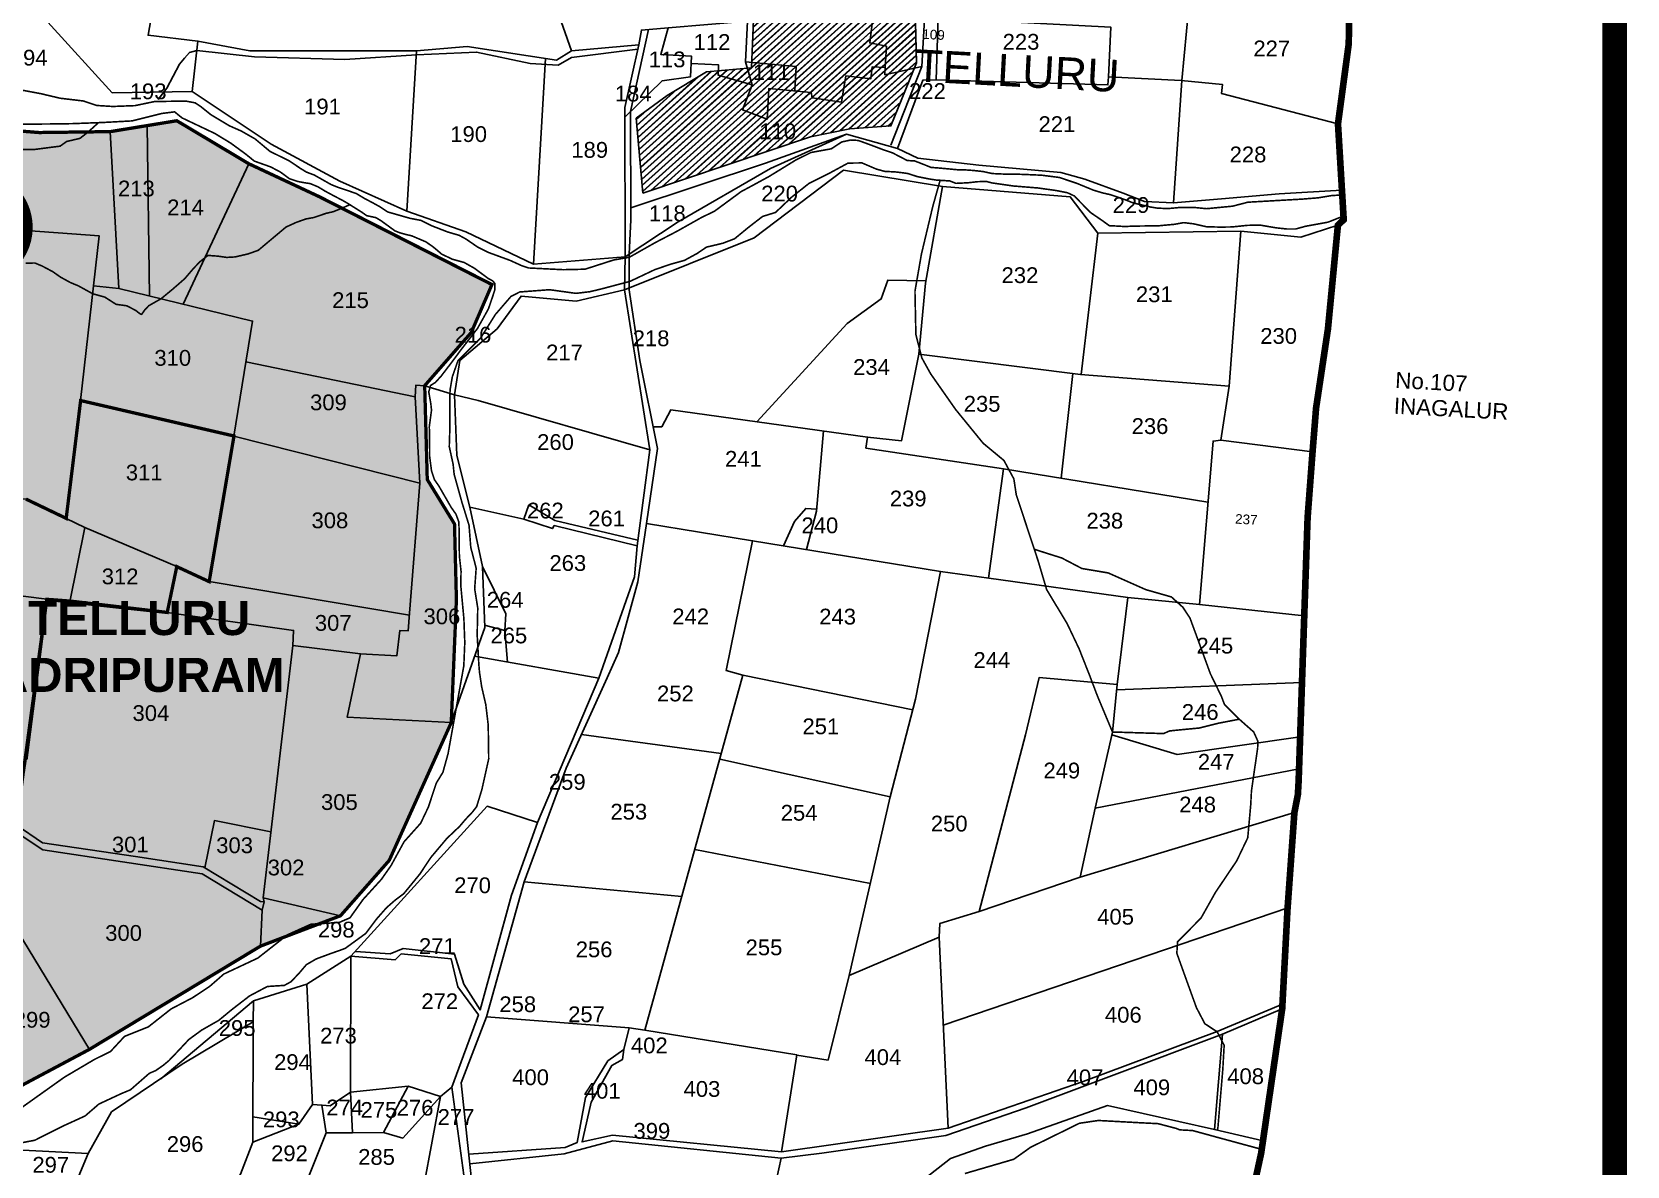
# Model space of a CAD drawing. Header units: inches. Extents: x 194782 to 246112, y 1600383 to 1614216.
# Drawn here: x 202175 to 204096, y 1607960 to 1609326 of the extents above; entities that cross this region are included whole.
import ezdxf

# ---------------------------------------------------------------- set-up
doc = ezdxf.new("R2010")
doc.units = ezdxf.units.IN
doc.header["$LTSCALE"] = 15
doc.header["$MEASUREMENT"] = 0
doc.linetypes.add('ACAD_ISO02W100', pattern=[15, 12, -3])
for name, color, linetype in [('PLOTS', 7, 'Continuous'), ('PLOTS NO', 7, 'Continuous'), ('STREAMS', 4, 'Continuous'), ('TEXT', 1, 'Continuous'), ('text2', 7, 'Continuous'), ('VILLAGE BOUNDAY', 5, 'Continuous'), ('WUA-9', 3, 'Continuous')]:
    doc.layers.add(name, color=color, linetype=linetype)
doc.styles.get("Standard").update_dxf_attribs({"font": 'arial.ttf'})

msp = doc.modelspace()

# ---------------------------------------------------------------- hatches: boundary and pattern name
at = {"layer": 'PLOTS NO', "true_color": 0xc7c8ca}
h = msp.add_hatch(color=9, dxfattribs=at)
h.dxf.hatch_style = 1
h.paths.add_polyline_path([(201325.3, 1608938.8), (201369, 1609208.6), (201391.7, 1609323.6), (201409.4, 1609397.8), (201449.7, 1609421.6), (201511.2, 1609722.8), (201534.1, 1609699.5), (201578, 1609576.3), (201607.7, 1609516.4), (201634.5, 1609511.6), (201725.9, 1609459.1), (201732.4, 1609434), (201802.3, 1609378.8), (201822.2, 1609375.5), (201879.7, 1609358.2), (201924.7, 1609351.7), (201924.6, 1609363.2), (202001.1, 1609337.6), (202074.1, 1609227.4), (202129.1, 1609209), (202183.3, 1609204.7), (202269, 1609205.8), (202313.6, 1609213.1), (202349.1, 1609218.9), (202435.7, 1609167.2), (202520.8, 1609127.4), (202728.7, 1609021.6), (202703.8, 1608963.9), (202647.7, 1608899.8), (202650.8, 1608786.8), (202683.6, 1608733.3), (202685.9, 1608642.1), (202679.7, 1608494.1), (202605, 1608328.1), (202546.3, 1608261.4), (202449.9, 1608224.8), (202243.8, 1608100.4), (202145.6, 1608048.1), (202125.6, 1608044), (202024.8, 1607991.6), (201987.4, 1607979.5), (201885.4, 1608009.5), (201888.1, 1608036.1), (201923.4, 1608034.4), (202023.1, 1608065.8), (202029.6, 1608188.3), (202033.9, 1608268.6), (202144.8, 1608253.9), (202150.9, 1608338.1), (202167.6, 1608449.6), (202192.5, 1608642.5), (202220.4, 1608640.4), (202337.6, 1608626.7), (202349.1, 1608681.9), (202388.1, 1608663.8), (202418, 1608839.2), (202233.3, 1608881.9), (202215.9, 1608740), (202167.5, 1608763.2), (202112.7, 1608766.2), (202089.8, 1608779.5), (202046.3, 1608797.3), (202047.7, 1608822.5), (202018.5, 1608829.1), (201996.2, 1608835.7), (201920.9, 1608860.2), (201837.1, 1608878.5), (201828.6, 1608879), (201785, 1608880.4), (201756, 1608881.4), (201457.2, 1608916), (201390.5, 1608927.5)])
at = {"layer": 'PLOTS NO', "true_color": 0x7aafdf}
h = msp.add_hatch(dxfattribs=at)
h.set_pattern_fill('ANSI31', color=143)
h.set_pattern_definition([(45, (0, 0), (-0.088388347648, 0.088388347648), [])])
h.paths.add_polyline_path([(201885.4, 1608009.5), (201884.4, 1607984.8), (201882.6, 1607951.5), (201881.2, 1607926), (201758.7, 1607946.3), (201762.4, 1607979.1), (201738.2, 1607981.8), (201727.7, 1607983), (201631.6, 1608004.5), (201598.4, 1608012), (201618.1, 1608096.6), (201579.5, 1608106.4), (201572.6, 1608071.5), (201517.5, 1608082.3), (201384, 1608108.5), (201385.2, 1608134.3), (201390.2, 1608214.6), (201377.8, 1608359.2), (201318.5, 1608475.5), (201289, 1608489.6), (201254.4, 1608535.6), (201265.3, 1608554.1), (201284.2, 1608678.8), (201310.3, 1608848.4), (201325.3, 1608938.8), (201457.2, 1608916), (201671.2, 1608889.9), (201756, 1608881.4), (201828.6, 1608879), (201920.9, 1608860.2), (201996.2, 1608835.7), (202047.7, 1608822.5), (202046.3, 1608797.3), (202089.8, 1608779.5), (202112.7, 1608766.2), (202167.5, 1608763.2), (202215.9, 1608740), (202233.3, 1608881.9), (202418, 1608839.2), (202388.1, 1608663.8), (202349.1, 1608681.9), (202337.6, 1608626.7), (202220.2, 1608639.5), (202192.5, 1608642.5), (202154.6, 1608362.9), (202150.9, 1608338.1), (202144.8, 1608253.9), (202033.9, 1608268.6), (202029.6, 1608188.3), (202023.1, 1608065.8), (201923.4, 1608034.4), (201888.1, 1608036.1)])
at = {"layer": 'TEXT'}
h = msp.add_hatch(dxfattribs=at)
h.set_pattern_fill('JIS_RC_15', color=256, scale=0.386816, angle=-3.0448)
h.set_pattern_definition([(41.95516, (194905.764, 1603779.466), (-3.8790808, 4.314942), []), (41.95516, (194906.0443, 1603779.4514), (-3.8790808, 4.314942), []), (41.95516, (194906.3244, 1603779.4365), (-3.8790808, 4.314942), [])])
h.paths.add_polyline_path([(202910.6, 1609131.6), (203112.2, 1609199.4), (203159.8, 1609209.3), (203209.2, 1609212.6), (203240, 1609288.5), (203237.2, 1609403.4), (203235.1, 1609423.5), (203203.4, 1609439.1), (203147.2, 1609435.6), (203088.1, 1609434.3), (203078.9, 1609433.6), (203077.6, 1609404.4), (203045.5, 1609404.5), (203044.3, 1609350.5), (203041.3, 1609282.6), (202987.1, 1609277.7), (202939.8, 1609249.5), (202902.6, 1609222)])
at = {"layer": 'text2'}
h = msp.add_hatch(dxfattribs=at)
h.set_pattern_fill('ANSI31', color=5)
h.set_pattern_definition([(45, (11242.39124, -3587.70082), (-0.088388347648, 0.088388347648), [])])
edge = h.paths.add_edge_path()
edge.add_arc((202105.8, 1609090.9), 69.1, 0, 360)
h.paths.add_polyline_path([(202027.2, 1609059.9), (202184.5, 1609059.9), (202184.5, 1609121.9), (202027.2, 1609121.9)], flags=9)

# ---------------------------------------------------------------- linework, layer by layer
at = {"layer": 'PLOTS'}
for points in [[(202108.2, 1609356.7), (202193.9, 1609337.8), (202271.4, 1609252.7), (202367.7, 1609254), (202374.6, 1609314.9), (202314.6, 1609321.8), (202348.3, 1609515.7)], [(203050, 1609424.4), (203074.6, 1609417.1), (203075.8, 1609440.6), (203156.5, 1609441.9), (203173.6, 1609446), (203205.7, 1609444.3), (203242.3, 1609424.1), (203244.9, 1609384.6), (203251.2, 1609370.3), (203246.6, 1609284.3), (203209.3, 1609189.5)], [(203202.5, 1609283), (203203.9, 1609308.9), (203183.7, 1609312.7), (203191.3, 1609376.2), (203176.8, 1609380), (203177.6, 1609394), (203169.2, 1609409.4), (203157.6, 1609414.1), (203156.5, 1609441.9)], [(203761.1, 1609350.5), (203685.5, 1609372.6), (203685.9, 1609341.6), (203606.7, 1609348.1), (203608.8, 1609387.9), (203570.7, 1609386.6), (203559.6, 1609267.2)], [(202804.4, 1609360.2), (202824.5, 1609303), (202806.6, 1609292), (202699, 1609308.3), (202638, 1609303.3), (202437.2, 1609303.2), (202374.6, 1609314.9)], [(203267, 1609370.1), (203263.7, 1609268.2), (203470.6, 1609262.1), (203471.1, 1609271.9), (203558.9, 1609267.2), (203608.5, 1609262.6), (203607.4, 1609251.7), (203747.7, 1609215.2)], [(203266.1, 1609342.5), (203474.3, 1609331.5), (203471.1, 1609271.9)], [(202888.7, 1609223.2), (202933.6, 1609267.1), (202967.7, 1609271.6), (202969, 1609296.8), (202932.1, 1609298.8), (202940.8, 1609330.7), (202908.7, 1609328), (202905.7, 1609310.5)], [(202893.9, 1609016.1), (202893.9, 1609058.2), (202896.1, 1609099.7), (202895.6, 1609229.9), (202917.4, 1609328.8)], [(202940.8, 1609330.7), (203036.5, 1609338.8), (203033.9, 1609289.8), (203042, 1609262.2), (203001, 1609273.9), (203001.6, 1609286.2), (202968.6, 1609288)], [(202904.5, 1609305.3), (202824.5, 1609294.9), (202808.6, 1609285.8), (202774.6, 1609287.9), (202710.2, 1609301.6), (202637.7, 1609298.1), (202551.7, 1609292.7), (202442.6, 1609295.7), (202373.3, 1609303.6), (202364.3, 1609301.3), (202358.2, 1609294.2), (202352.5, 1609287.2), (202337.3, 1609258.2), (202326.8, 1609244.5)], [(202367.7, 1609254), (202462.7, 1609190.8), (202545.3, 1609146), (202626.1, 1609110.1), (202638, 1609303.3)], [(202778.9, 1609046.3), (202889.2, 1609055.1), (202888.7, 1609234.8), (202905.7, 1609310.5), (202824.5, 1609303)], [(202626.1, 1609110.1), (202697.1, 1609085.1), (202778.9, 1609046.3), (202793.1, 1609294)], [(203042, 1609262.2), (203030.5, 1609232), (203060.1, 1609220.8), (203062, 1609257.7), (203113.2, 1609253.1), (203114.5, 1609246.3), (203149.6, 1609241.4), (203155, 1609273.1), (203184.9, 1609269.3), (203186.8, 1609283.9), (203202.5, 1609283), (203202.1, 1609274.3), (203246.6, 1609284.3)], [(203033.9, 1609289.8), (203095.3, 1609284.1), (203093.7, 1609254.9)], [(203549.5, 1609120), (203514.8, 1609121.8), (203488.8, 1609131.8), (203442.6, 1609148.4), (203413.7, 1609156.7), (203315.1, 1609165.5), (203241.7, 1609173.8), (203217, 1609185.3), (203247.8, 1609267.9), (203263.7, 1609268.2)], [(203559.6, 1609267.2), (203549.5, 1609120), (203607.4, 1609124.9), (203677, 1609130.8), (203752.5, 1609135.4)], [(202129.1, 1609209), (202183.3, 1609204.7), (202269, 1609205.8), (202313.6, 1609213.1), (202349.1, 1609218.9), (202431.5, 1609169.1), (202520.8, 1609127.4), (202728.7, 1609021.6), (202703.8, 1608963.9), (202647.7, 1608899.8), (202637, 1608900.3), (202636.3, 1608886.2), (202641.8, 1608782.3), (202629.4, 1608625.8), (202627.8, 1608604.6), (202617.8, 1608605.1), (202614.2, 1608574.6), (202570.3, 1608577), (202554.2, 1608500.7), (202679.7, 1608494.1), (202605, 1608328.1), (202546.3, 1608261.4), (202453.2, 1608283.1), (202488.8, 1608586.8), (202570.3, 1608577)], [(202269, 1609205.8), (202279.3, 1609016.7), (202248.8, 1609020.1)], [(202313.6, 1609213.1), (202316.4, 1609007.7)], [(202889.2, 1609055.1), (202953, 1609097), (203064, 1609161.3), (203155.8, 1609202.9), (203217, 1609185.3)], [(202896.1, 1609114.1), (203058.2, 1609168), (203155.8, 1609202.9)], [(202356.6, 1608998), (202435.7, 1609167.2)], [(203747.6, 1609093), (203703.1, 1609078.5), (203630.6, 1609085.9), (203458.3, 1609083.4), (203425.3, 1609127.1), (203271.3, 1609139.9), (203152.2, 1609159.2), (203044.5, 1609078), (202888.2, 1609015.3), (202830.1, 1609001.6), (202763.8, 1609007.7), (202735.1, 1608968.3), (202690.1, 1608930), (202683.4, 1608888.7), (202712.3, 1608882), (202918.8, 1608822.7), (202888.2, 1609015.3)], [(203181.1, 1608837.9), (203222, 1608833.4), (203242.8, 1608937.8), (203250.7, 1609023.4), (203271.3, 1609139.9)], [(202047.8, 1608902.4), (202062.9, 1609094.3), (202255.6, 1609080.3), (202233.3, 1608881.9), (202215.9, 1608740), (202167.5, 1608763.2), (202112.7, 1608766.2), (202089.8, 1608779.5)], [(203438.3, 1608913.3), (203458.3, 1609083.4)], [(203630.6, 1609085.9), (203616.6, 1608899.1), (203606.4, 1608834.2), (203597.3, 1608833.1), (203580.7, 1608636.3)], [(202889.2, 1609055.1), (202888.2, 1609015.3)], [(202279.3, 1609016.7), (202440.4, 1608977.7), (202418, 1608839.2)], [(202722, 1608139.6), (202767.6, 1608302.2), (202818.2, 1608439.1), (202867.3, 1608547.9), (202881.2, 1608578.6), (202904.6, 1608663.7), (202914.8, 1608734), (202927.9, 1608824.3), (202907, 1608930), (202893.7, 1609017.5)], [(203047.8, 1608856.4), (203156.6, 1608974.9), (203197.4, 1609004.4), (203205.6, 1609026.9), (203251.2, 1609026.2)], [(203242.8, 1608937.8), (203437.5, 1608913.4), (203616.6, 1608899.1)], [(202432.4, 1608928.6), (202636.3, 1608886.2)], [(202647.7, 1608899.8), (202683.4, 1608888.7)], [(202679.7, 1608494.1), (202685.9, 1608642.1), (202683.6, 1608733.3), (202650.8, 1608786.8), (202647.7, 1608899.8)], [(203428.5, 1608914.5), (203414.2, 1608788.5)], [(202233.3, 1608881.9), (202418, 1608839.2)], [(202683.4, 1608888.7), (202686.3, 1608815.8), (202701.9, 1608753.3), (202717.4, 1608681.9), (202720, 1608608.5), (202679.7, 1608494.1)], [(203591.1, 1608759.6), (203345, 1608799.7), (203179.1, 1608824.6), (203181.1, 1608837.9), (202944.3, 1608870.9), (202933.3, 1608850.4), (202922.8, 1608850.2)], [(203127.9, 1608845.3), (203119.6, 1608748.5), (203107.7, 1608702.4)], [(202388.1, 1608663.8), (202418, 1608839.2), (202641.8, 1608782.3)], [(202918.8, 1608822.7), (202903.7, 1608706.8), (202900.3, 1608669.5), (202857.4, 1608547.6), (202707.8, 1608573.9)], [(203606.4, 1608834.2), (203717, 1608820)], [(203345, 1608799.7), (203326.7, 1608668)], [(202701.9, 1608753.3), (202767, 1608738.9), (202801.5, 1608727.7), (202803.8, 1608731.3), (202903.7, 1608706.8)], [(202904.6, 1608713.8), (202804.5, 1608737.3), (202773.3, 1608756.3), (202767, 1608738.9)], [(203079.9, 1608707), (203093.3, 1608736.2), (203106.7, 1608752), (203119.8, 1608750.9)], [(202215.9, 1608740), (202238.4, 1608729.2), (202220.2, 1608639.5)], [(202349.1, 1608681.9), (202238.4, 1608729.2)], [(202912.9, 1608123.5), (203030.9, 1608551), (203010.9, 1608556.6), (203042.6, 1608713.1), (202914.8, 1608734)], [(203159, 1608189.5), (203208.4, 1608404.6), (203238.9, 1608522.1), (203269.1, 1608676), (203042.6, 1608713.1)], [(202488.7, 1608586.5), (202489.7, 1608605.1), (202337.6, 1608626.7), (202349.1, 1608681.9), (202388.1, 1608663.8), (202629.3, 1608623.6)], [(202717.4, 1608681.9), (202745.5, 1608625.2), (202744.1, 1608604.9)], [(203269.1, 1608676), (203327.1, 1608667.9), (203494.6, 1608644.5), (203580.7, 1608636.3), (203707, 1608622.5)], [(202192.5, 1608642.5), (202075.1, 1608657.6)], [(202137.2, 1607944.3), (202136.1, 1608046.3), (202144.8, 1608253.9), (202150.9, 1608338.1), (202168.1, 1608452.9), (202192.5, 1608642.5), (202337.6, 1608626.7)], [(203494.6, 1608644.5), (203481.9, 1608539.9), (203476.1, 1608482.7), (203455.4, 1608391.1), (203437.2, 1608308)], [(202719.9, 1608611.2), (202744.1, 1608604.9), (202747.6, 1608566.9)], [(202783.6, 1608373.7), (202857.4, 1608547.6)], [(203030.9, 1608551), (203235.6, 1608509.4)], [(203481.9, 1608539.9), (203387.8, 1608548.5), (203371.5, 1608479.3), (203315.6, 1608266.6), (203268.2, 1608252.2), (203267.5, 1608235.5)], [(203481.2, 1608533.3), (203704.3, 1608542.5)], [(203004.9, 1608456.7), (202836.5, 1608479.6)], [(203702.1, 1608476.9), (203554, 1608455.8), (203475.3, 1608479.4)], [(203003, 1608449.9), (203208.4, 1608404.6)], [(203455.4, 1608391.1), (203700.8, 1608438.2)], [(202558.8, 1608212.6), (202722.9, 1608393.2), (202783.6, 1608373.7), (202752.4, 1608286.1), (202714.4, 1608148), (202694.9, 1608178.9), (202683.7, 1608215.2), (202621.7, 1608222.1), (202606.2, 1608215.5), (202564.2, 1608218.5)], [(203315.6, 1608266.6), (203437.2, 1608308), (203695.2, 1608385.7)], [(202452.1, 1608268.1), (202379.5, 1608311.9), (202187.7, 1608340.6), (202154.6, 1608362.9)], [(202155.8, 1608370.9), (202187.2, 1608349.4), (202299.5, 1608332.6), (202381, 1608320.4), (202449.8, 1608278.4), (202454.2, 1608278.1), (202453.2, 1608283.1)], [(202462.4, 1608362.3), (202394.5, 1608376.1), (202382.9, 1608319.2)], [(203184.5, 1608300.2), (202973, 1608341.2)], [(202136.2, 1608048.4), (202145.6, 1608048.1), (202243.8, 1608100.4), (202157.5, 1608242.5), (202148.9, 1608310)], [(202957.4, 1608284.7), (202767.6, 1608302.2)], [(202243.8, 1608100.4), (202449.9, 1608224.8), (202452.1, 1608268.1), (202454.2, 1608278.1)], [(203272.3, 1608129.8), (203520.9, 1608214.4), (203687.1, 1608271)], [(203278, 1608005.7), (203267.5, 1608235.5), (203159, 1608189.5), (203133.6, 1608087.5), (203095.9, 1608093.4)], [(202505.7, 1608179.1), (202558.8, 1608212.6), (202558.3, 1608049.1), (202534, 1608032.5), (202524.1, 1608033.1)], [(202666.9, 1608043.6), (202680.2, 1608055.1), (202712.4, 1608142.1), (202687.8, 1608175.9), (202679.7, 1608209.5), (202619.5, 1608215.7), (202612.3, 1608208.3), (202558.8, 1608212.6)], [(202512.6, 1608034), (202505.7, 1608179.1), (202441.4, 1608158.8), (202441.2, 1608133.6)], [(202441.4, 1608158.8), (202329.7, 1608064.9)], [(203680.5, 1608149.3), (203608.6, 1608118.6), (203478, 1608069.7), (203372, 1608030), (203275.3, 1607996.8), (203126.1, 1607975.5), (203077.2, 1607969.6)], [(203077.6, 1607977.1), (203278, 1608005.7), (203440.7, 1608061.6), (203602.1, 1608121.8), (203680.8, 1608154.8)], [(202242.5, 1607974.9), (202270.6, 1608025.2), (202355.7, 1608082.5), (202441.2, 1608133.6), (202440.8, 1607988.8), (202426, 1607950), (202392.9, 1607905.7), (202361.5, 1607887.2), (202344.4, 1607858.7), (202340.7, 1607826.9)], [(202679.5, 1607821), (202709.6, 1607890.8), (202700.5, 1607977), (202691.7, 1608060), (202722, 1608139.6), (202893.8, 1608126.4), (202887.7, 1608100.4), (202868.4, 1608086.5), (202841.3, 1608042.5), (202831.2, 1607988.2), (202816.8, 1607982.4), (202700.7, 1607974.4)], [(202887.7, 1608100.4), (202885.8, 1608088.1), (202873, 1608081.2), (202848.1, 1608036.7), (202838.7, 1607994.2), (202837.3, 1607988.9), (202873.9, 1607997.3), (203077.6, 1607977.1), (203096, 1608093.8), (202912.9, 1608123.5), (202893.8, 1608126.4)], [(203608.6, 1608118.6), (203599, 1608003.9)], [(202558.3, 1608049.1), (202627.8, 1608056.2), (202598.2, 1608000.2), (202560.9, 1608000.1)], [(202598.2, 1608000.2), (202621.4, 1607993.7), (202666.9, 1608043.6), (202627.8, 1608056.2)], [(202680.2, 1608055.1), (202697.3, 1607931.3), (202701, 1607884.5), (202671.6, 1607824.7)], [(202440.8, 1607988.8), (202496.1, 1608010.3), (202512.6, 1608034), (202524, 1608033.4), (202529, 1608000), (202508.3, 1607947.7), (202506.4, 1607924.2)], [(202666.9, 1608043.6), (202646.8, 1607936.1), (202644.9, 1607901.9), (202610.9, 1607910), (202606.5, 1607924.5), (202561, 1607924.5), (202559.7, 1607899.6), (202585.3, 1607895.2), (202593.1, 1607869.5), (202590.7, 1607824), (202517.7, 1607803.4), (202504.8, 1607756.3)], [(202558.3, 1608049.1), (202560.9, 1608000.1), (202529, 1608000)], [(202440.9, 1608019.3), (202496.1, 1608010.3)], [(203657.4, 1607990.3), (203599, 1608003.9), (203470.2, 1608032.8), (203373.9, 1607998.7), (203323.3, 1607983.7), (203281, 1607969), (203164.7, 1607877.9), (203090.6, 1607809.2), (203014.5, 1607759.4), (202974.6, 1607795.8), (202802.5, 1607662.9)], [(202140.3, 1607937.1), (202155.7, 1607979.5), (202242.5, 1607974.9), (202227.3, 1607938.5), (202241.2, 1607900.5)], [(203077.2, 1607969.6), (202874.1, 1607990.4), (202815.7, 1607974.5), (202702, 1607962.4)], [(203041.4, 1607864.4), (203068.5, 1607930.9), (203077.2, 1607969.6)]]:
    msp.add_lwpolyline(points, dxfattribs=at)
at = {"layer": 'STREAMS', "const_width": 1.93}
for points in [[(203752.8, 1609129.6), (203739.5, 1609128.7), (203724.1, 1609126.1), (203704.4, 1609124.5), (203639.2, 1609120.8), (203620.7, 1609116), (203589.5, 1609113), (203574, 1609114.5), (203556.7, 1609114.4), (203549.4, 1609113.7), (203542.5, 1609113.1), (203536.1, 1609113.4), (203530, 1609113.7), (203521.7, 1609115), (203513.4, 1609117), (203500.8, 1609120), (203490.7, 1609124), (203473.9, 1609129.8), (203463.7, 1609132.1), (203452.9, 1609135.4), (203433.2, 1609143.5), (203412, 1609150.6), (203390.9, 1609153.3), (203370.4, 1609154.2), (203358.7, 1609154.6), (203344.7, 1609154.7), (203331.3, 1609155.3), (203320.3, 1609157.7), (203308.8, 1609159), (203297.5, 1609159.8), (203289.2, 1609159.9), (203278.7, 1609160.9), (203265.5, 1609162.1), (203257.6, 1609162.7), (203248.4, 1609166.4), (203237.8, 1609170.5), (203228.9, 1609171), (203211.4, 1609180.1), (203200, 1609184), (203187.8, 1609188.6), (203176.8, 1609192.7), (203169.6, 1609195.2), (203160.9, 1609195.7), (203150.1, 1609193.4), (203137.4, 1609185.1), (203113.1, 1609180.7), (203094.5, 1609171.5), (203079.9, 1609162.5), (203062.3, 1609151.7), (203043.6, 1609141.5), (203028.9, 1609133.6), (202996.7, 1609109.9), (202981.3, 1609102.5), (202951.8, 1609085.9), (202925.3, 1609072.1), (202894.2, 1609054.5), (202875.3, 1609051.2), (202840.8, 1609040.1), (202814.5, 1609039.5), (202788.8, 1609040.8), (202772.7, 1609041.6), (202764.2, 1609044.5), (202750.6, 1609050.7), (202724.4, 1609060.3), (202711.3, 1609066.9), (202697.3, 1609076.5), (202689.2, 1609080.9), (202675.5, 1609084.9), (202656.2, 1609092.4), (202643.1, 1609098.9), (202630, 1609101.4), (202603, 1609109.1), (202593.6, 1609115.4), (202584.9, 1609120.2), (202575.2, 1609125.3), (202565.3, 1609131.2), (202552.4, 1609135.7), (202544.4, 1609138.3), (202535.2, 1609141.9), (202523.6, 1609148.5), (202514.5, 1609153.6), (202505.2, 1609157.1), (202497.7, 1609161.7), (202484.4, 1609170.7), (202461.5, 1609181.9), (202443.3, 1609197.1), (202426.8, 1609206.5), (202412.3, 1609212.9), (202390.3, 1609226.1), (202377.6, 1609236.3), (202371.1, 1609240.5), (202360.4, 1609242.5), (202339.7, 1609242.3), (202322.2, 1609242), (202298.7, 1609237.1), (202272, 1609236.1), (202252.6, 1609237.3), (202236.7, 1609242.7), (202208.7, 1609246), (202185.4, 1609251.5), (202161.4, 1609256)], [(202150.8, 1609214.7), (202194.6, 1609215), (202223, 1609215.4), (202260.1, 1609216.8), (202295, 1609218.7), (202331.3, 1609227.7), (202346.5, 1609229.6), (202355.5, 1609222.3), (202394.9, 1609203.6), (202414, 1609192), (202431.8, 1609179), (202442.5, 1609170.3), (202462.2, 1609163.3), (202474.1, 1609157), (202484.6, 1609149.2), (202494.6, 1609145.8), (202502.6, 1609144.3), (202509.8, 1609143.2), (202519, 1609139.4), (202527.3, 1609134.4), (202533.7, 1609130.9), (202550, 1609122.3), (202555.3, 1609119.2), (202572.2, 1609108.6), (202577.8, 1609104.6), (202588.9, 1609102.2), (202595.1, 1609098.5), (202604.2, 1609091.9), (202611.8, 1609086.3), (202617.6, 1609084), (202624.8, 1609082), (202632.1, 1609080.3), (202649, 1609073.1), (202656.3, 1609068.1), (202660.3, 1609065), (202668.2, 1609058.2), (202681.1, 1609052.1), (202695.2, 1609048.2), (202708, 1609041), (202723.9, 1609029.1), (202729.8, 1609025.9), (202732.3, 1609022.7), (202732.3, 1609015.6), (202729.2, 1609006.1), (202724.4, 1608992.2), (202711.2, 1608968.6), (202691.6, 1608943.3), (202682, 1608930.3), (202667.8, 1608911.7), (202660.7, 1608903.8), (202654.7, 1608900), (202652.6, 1608892.2), (202655.1, 1608878), (202655.9, 1608870.3), (202653.2, 1608850.1), (202653.6, 1608842.2), (202653.4, 1608832), (202653.7, 1608822.2), (202653.7, 1608814.4), (202655.9, 1608797.2), (202659.5, 1608786.5), (202664.5, 1608779.4), (202679.5, 1608753.4), (202685.4, 1608745), (202688.8, 1608735.7), (202689.2, 1608725), (202689.2, 1608710.5), (202689.5, 1608694.4), (202691.5, 1608676.2), (202691.1, 1608659.8), (202694.9, 1608619.3), (202696, 1608590.4), (202694.8, 1608562.3), (202675.8, 1608456.4), (202669.6, 1608434.1), (202661.7, 1608421.2), (202652.2, 1608392.5), (202642.9, 1608372.9), (202622.8, 1608350.4), (202607.1, 1608321.7), (202595.6, 1608305.3), (202573.4, 1608280.9), (202557.7, 1608258.9), (202544.7, 1608253.3), (202510.7, 1608251.2), (202482.5, 1608238.5), (202446.7, 1608210.4), (202405.8, 1608191.2), (202388.7, 1608176.3), (202368.2, 1608162.7), (202342.2, 1608149.1), (202314.9, 1608127.6), (202286.2, 1608116.1), (202269.4, 1608098), (202249.9, 1608088.3), (202213.8, 1608067), (202163.2, 1608031)], [(202152.6, 1609184.3), (202177.7, 1609184.3), (202193.8, 1609186.4), (202208.6, 1609188.3), (202216.4, 1609193.9), (202232.5, 1609197.7), (202242.4, 1609205.4), (202254.8, 1609216.6)], [(202147.1, 1607985.1), (202178.1, 1607991), (202212.7, 1608008.4), (202238.6, 1608020.2), (202255.3, 1608034.6), (202281.7, 1608046.9), (202293.4, 1608051.8), (202316, 1608071.6), (202323.7, 1608074.9), (202332.6, 1608081.1), (202339.6, 1608086.9), (202350.3, 1608098.1), (202363.7, 1608112.4), (202379, 1608123.6), (202399.7, 1608135.4), (202415.2, 1608148.2), (202436.7, 1608164.8), (202458.2, 1608176.2), (202478.6, 1608177.5), (202486.5, 1608181.8), (202496.1, 1608191.8), (202505.2, 1608202.5), (202517.1, 1608209.4), (202535.4, 1608216.2), (202544.7, 1608219.4), (202552.1, 1608222.2), (202576.6, 1608240), (202590.2, 1608258), (202601.6, 1608271), (202612, 1608280.1), (202622.6, 1608288.1), (202642, 1608311.8), (202655.1, 1608331.6), (202674.4, 1608354.5), (202689.7, 1608369), (202696.9, 1608377.5), (202705.4, 1608386.5), (202710.3, 1608392.9), (202716.6, 1608413.5), (202724.8, 1608450.4), (202724.2, 1608491.2), (202721.3, 1608515.6), (202716.3, 1608537.3), (202713.7, 1608554.7), (202712.9, 1608564.4), (202710.9, 1608599.5), (202711.6, 1608632), (202707.9, 1608655.2), (202709.7, 1608680), (202703.2, 1608705), (202701.1, 1608731.7), (202692.5, 1608759.5), (202683.2, 1608792.9), (202681.9, 1608805.4), (202677.3, 1608826.4), (202678, 1608848.1), (202677.9, 1608883.3), (202678.3, 1608895), (202681, 1608910.6), (202687.7, 1608929.7), (202715, 1608957.1), (202732.8, 1608985.5), (202751.6, 1609007.3), (202762.2, 1609012.7), (202798.1, 1609015.4), (202829.9, 1609011), (202846.6, 1609013), (202860.8, 1609016.4), (202895.1, 1609025.5), (202924.9, 1609039.6), (202944.2, 1609046.2), (202960.5, 1609050.7), (202975.9, 1609059.1), (202987.1, 1609066.7), (203006.6, 1609071.3), (203021, 1609076.8), (203037.8, 1609090.6), (203054.6, 1609103.6), (203070.3, 1609108.5), (203089.8, 1609127), (203110.4, 1609143.3), (203136.6, 1609156.5), (203157.6, 1609167.9), (203174.4, 1609168.1), (203191.9, 1609160.6), (203201.8, 1609157.9), (203214.3, 1609157.3), (203223.7, 1609156.2), (203229.9, 1609155.3), (203241.1, 1609151.6), (203255.2, 1609148.8), (203263.6, 1609147.5), (203280.3, 1609146.4), (203287.4, 1609143.5), (203302.2, 1609144.2), (203313.6, 1609145.5), (203324.3, 1609145.8), (203330.5, 1609144.1), (203356.9, 1609140.3), (203386.7, 1609137.9), (203408.6, 1609134.8), (203421.8, 1609132.2), (203430.4, 1609128.2), (203437.1, 1609121.1), (203450, 1609108.1), (203464.2, 1609098.4), (203472.3, 1609092.5), (203480.5, 1609092.1), (203490.8, 1609091.5), (203502, 1609092), (203531.7, 1609092.4), (203551, 1609094.2), (203561.8, 1609096.2), (203573.5, 1609094.8), (203589.5, 1609091.2), (203606.1, 1609090.8), (203620.2, 1609091), (203638.3, 1609092.9), (203653.3, 1609093.3), (203673.4, 1609089.9), (203686.4, 1609088.5), (203696.6, 1609088.5), (203708.6, 1609091.8), (203735.5, 1609096.7), (203748.2, 1609101.7), (203754.4, 1609104.3)], [(203268.5, 1609147.2), (203259.7, 1609115.9), (203246, 1609058.4), (203238.2, 1609013.6), (203239.3, 1608961.3), (203246.5, 1608933.2), (203257.1, 1608914.1), (203287.2, 1608871.1), (203320.3, 1608830.5), (203345.4, 1608809.7), (203357.3, 1608787.6), (203360.2, 1608768.5), (203386.6, 1608688.6), (203396.8, 1608654.2), (203421.4, 1608613.4), (203435.9, 1608582.9), (203448.8, 1608550.2), (203457.9, 1608526.2), (203476.1, 1608482.7), (203537.6, 1608480.8), (203544.9, 1608484), (203559.7, 1608485.5), (203580.7, 1608487.5), (203604.3, 1608493.4), (203628.8, 1608498.1), (203646.2, 1608482.7), (203651.3, 1608471.4), (203650.9, 1608463.2), (203643.5, 1608412), (203642.6, 1608395), (203639, 1608355.3), (203625.7, 1608327.5), (203600.1, 1608289.5), (203582.8, 1608258.7), (203567.3, 1608243), (203554.4, 1608230), (203553.6, 1608216.2), (203563.5, 1608188.6), (203577.2, 1608150.7), (203587.3, 1608131.4), (203598, 1608124.3), (203602.1, 1608121.8), (203610.6, 1608105.4), (203609, 1608076.8), (203603.1, 1608006.5), (203602.4, 1608003.1)], [(202167, 1609047.3), (202178.1, 1609047.6), (202187, 1609043.9), (202199.8, 1609037.1), (202209, 1609030.6), (202221, 1609024), (202230.5, 1609020.1), (202247.9, 1609010.5), (202262.4, 1609006.5), (202276, 1608997.8), (202289.1, 1608996), (202299.8, 1608990.3), (202305.1, 1608986.2), (202306.8, 1608985.7), (202310.3, 1608990.7), (202315.3, 1608996.1), (202330.3, 1609004.6), (202344, 1609015.9), (202358.6, 1609028.6), (202369.4, 1609041.2), (202377.1, 1609049.2), (202386.6, 1609056.7), (202398.9, 1609055.8), (202409.3, 1609054.3), (202419.4, 1609054.9), (202435, 1609058.5), (202447.3, 1609062.9), (202480.7, 1609090.9), (202493, 1609096.5), (202504.9, 1609100.7), (202514, 1609102.3), (202529, 1609107.4), (202537.7, 1609109.4), (202547.1, 1609113.2), (202557.6, 1609117.8)], [(203628.8, 1608498.1), (203611.1, 1608515.6), (203607.2, 1608525.8), (203593.9, 1608553.1), (203578.5, 1608595.3), (203569.4, 1608620), (203560.8, 1608633), (203547, 1608645.4), (203516.4, 1608654.1), (203491.6, 1608665.1), (203470.9, 1608674.3), (203439.3, 1608679.6), (203415, 1608692.3), (203395.6, 1608698.4), (203381.9, 1608702.8)], [(203298.3, 1607950.9), (203341.8, 1607963.6), (203357.2, 1607968.1), (203377.4, 1607982.5), (203417.3, 1608002.1), (203436.4, 1608011.5), (203459.2, 1608014.8), (203485.1, 1608013.4), (203510.7, 1608012), (203530.9, 1608011), (203553, 1608005.2), (203557.2, 1608003.5), (203572.5, 1608002.7), (203606.5, 1607993.4), (203655.9, 1607980)]]:
    msp.add_lwpolyline(points, dxfattribs=at)
at = {"layer": 'TEXT'}
msp.add_lwpolyline([(202910.6, 1609131.6), (203112.2, 1609199.4), (203159.8, 1609209.3), (203209.2, 1609212.6), (203240, 1609288.5), (203237.2, 1609403.4), (203235.1, 1609423.5), (203203.4, 1609439.1), (203147.2, 1609435.6), (203088.1, 1609434.3), (203078.9, 1609433.6), (203077.6, 1609404.4), (203045.5, 1609404.5), (203044.3, 1609350.5), (203041.3, 1609282.6), (202987.1, 1609277.7), (202939.8, 1609249.5), (202902.6, 1609222)], close=True, dxfattribs=at)
at = {"layer": 'text2', "color": 5, "const_width": 30}
msp.add_lwpolyline([(194853.2, 1613707.6), (204080.9, 1613707.6), (204080.9, 1603407.5), (194853.2, 1603407.5)], close=True, dxfattribs=at)
at = {"layer": 'VILLAGE BOUNDAY', "linetype": 'ACAD_ISO02W100', "ltscale": 0.2}
msp.add_lwpolyline([(203994.7, 1610376.9, 8, 8, 0), (203955.4, 1610158.1, 8, 8, 0), (203918.9, 1609990.4, 8, 8, 0), (203765.4, 1609561.7, 8, 8, 0), (203762.4, 1609505.5, 8, 8, 0), (203761.6, 1609406.8, 8, 8, 0), (203760.7, 1609311.9, 8, 8, 0), (203747.7, 1609215.2, 8, 8, 0), (203754.6, 1609099.8, 8, 8, 0), (203747.6, 1609093, 8, 8, 0), (203735.6, 1608968.1, 8, 8, 0), (203721.3, 1608872.8, 8, 8, 0), (203716.9, 1608817.9, 8, 8, 0), (203711.1, 1608740.9, 8, 8, 0), (203700.3, 1608423.5, 8, 8, 0), (203699.4, 1608407.4, 8, 8, 0), (203695.2, 1608385.7, 8, 8, 0), (203686.9, 1608269.3, 8, 8, 0), (203680.5, 1608149.3, 8, 8, 0), (203655.2, 1607975.6, 8, 8, 0), (203555.3, 1607515.8, 8, 8, 0)], format="xyseb", dxfattribs=at)
at = {"layer": 'WUA-9', "color": 15, "const_width": 4}
for points in [[(202129.1, 1609209), (202183.3, 1609204.7), (202269, 1609205.8), (202313.6, 1609213.1), (202349.1, 1609218.9), (202435.7, 1609167.2), (202520.8, 1609127.4), (202728.7, 1609021.6), (202703.8, 1608963.9), (202647.7, 1608899.8), (202650.8, 1608786.8), (202683.6, 1608733.3), (202685.9, 1608642.1), (202679.7, 1608494.1), (202605, 1608328.1), (202546.3, 1608261.4), (202449.9, 1608224.8), (202243.8, 1608100.4), (202145.6, 1608048.1)], [(202167.5, 1608763.2), (202215.9, 1608740), (202233.3, 1608881.9), (202418, 1608839.2), (202388.1, 1608663.8), (202349.1, 1608681.9), (202337.6, 1608626.7), (202220.2, 1608639.5), (202192.5, 1608642.5), (202154.6, 1608362.9)], [(202167.6, 1608449.6), (202192.5, 1608642.5), (202220.4, 1608640.4), (202337.6, 1608626.7), (202349.1, 1608681.9), (202388.1, 1608663.8), (202418, 1608839.2), (202233.3, 1608881.9), (202215.9, 1608740), (202167.5, 1608763.2)]]:
    msp.add_lwpolyline(points, dxfattribs=at)
at = {"layer": 'WUA-9', "const_width": 3}
for points in [[(202129.1, 1609209), (202183.3, 1609204.7), (202269, 1609205.8), (202313.6, 1609213.1), (202349.1, 1609218.9), (202435.7, 1609167.2), (202520.8, 1609127.4), (202728.7, 1609021.6), (202703.8, 1608963.9), (202647.7, 1608899.8), (202650.8, 1608786.8), (202683.6, 1608733.3), (202685.9, 1608642.1), (202679.7, 1608494.1), (202605, 1608328.1), (202546.3, 1608261.4), (202449.9, 1608224.8), (202243.8, 1608100.4), (202145.6, 1608048.1)], [(202167.5, 1608763.2), (202215.9, 1608740), (202233.3, 1608881.9), (202418, 1608839.2), (202388.1, 1608663.8), (202349.1, 1608681.9), (202337.6, 1608626.7), (202220.2, 1608639.5), (202192.5, 1608642.5), (202154.6, 1608362.9)], [(202167.6, 1608449.6), (202192.5, 1608642.5), (202220.4, 1608640.4), (202337.6, 1608626.7), (202349.1, 1608681.9), (202388.1, 1608663.8), (202418, 1608839.2), (202233.3, 1608881.9), (202215.9, 1608740), (202167.5, 1608763.2)]]:
    msp.add_lwpolyline(points, dxfattribs=at)

# ---------------------------------------------------------------- texts
at = {"layer": 'PLOTS NO'}
for s, p in [('112', (202971.6, 1609304.2)), ('223', (203343.8, 1609304.5)), ('194', (202149.2, 1609285.4)), ('113', (202917.5, 1609283.3)), ('227', (203645.8, 1609296.5)), ('111', (203043, 1609267.8)), ('193', (202292.5, 1609244.8)), ('222', (203231.1, 1609245.2)), ('191', (202502.5, 1609226.5)), ('184', (202876.7, 1609242.1)), ('221', (203387, 1609205.3)), ('190', (202678.5, 1609193.3)), ('110', (203050.8, 1609196.7)), ('189', (202824.3, 1609174.3)), ('228', (203617.2, 1609168.8)), ('213', (202278.3, 1609127.8)), ('220', (203053, 1609121.7)), ('214', (202337.5, 1609105)), ('118', (202917.8, 1609097.9)), ('229', (203476.3, 1609107.9)), ('232', (203342.5, 1609023.4)), ('231', (203504.3, 1609000.4)), ('215', (202536.2, 1608993.3)), ('216', (202683.7, 1608951.7)), ('218', (202898.2, 1608947.4)), ('230', (203654.1, 1608950.2)), ('310', (202322.1, 1608923.8)), ('217', (202793.9, 1608930.3)), ('234', (203163.7, 1608912.8)), ('309', (202509.6, 1608870.2)), ('235', (203296.9, 1608868.5)), ('236', (203499.2, 1608841.6)), ('260', (202783.1, 1608822.4)), ('241', (203009.4, 1608802.2)), ('311', (202287.7, 1608785.8)), ('239', (203207.9, 1608754.4)), ('308', (202511.4, 1608728.1)), ('262', (202770.9, 1608739.9)), ('261', (202844.6, 1608730.4)), ('238', (203444.7, 1608727.7)), ('240', (203101.5, 1608722.1)), ('263', (202797.9, 1608676.7)), ('312', (202258.7, 1608660.6)), ('264', (202722.5, 1608632.4)), ('306', (202646.3, 1608612.5)), ('242', (202945.9, 1608612.4)), ('243', (203122.9, 1608612.2)), ('307', (202515.4, 1608604.6)), ('265', (202726.9, 1608589.5)), ('245', (203577.2, 1608577.2)), ('244', (203308.6, 1608559.9)), ('252', (202927.5, 1608519.6)), ('304', (202295.8, 1608496)), ('246', (203559.6, 1608497.3)), ('251', (203102.7, 1608480)), ('247', (203578.9, 1608437.3)), ('249', (203392.9, 1608426.8)), ('259', (202797.3, 1608413.1)), ('305', (202522.8, 1608388.8)), ('248', (203556.5, 1608385.8)), ('253', (202871.4, 1608377.2)), ('254', (203076.5, 1608375.9)), ('250', (203257.3, 1608362.9)), ('301', (202271, 1608337.6)), ('303', (202396.6, 1608336.8)), ('302', (202458.6, 1608310)), ('270', (202683.2, 1608288.6)), ('405', (203457.7, 1608250.7)), ('300', (202262.9, 1608231.2)), ('298', (202519, 1608235.2)), ('271', (202640.8, 1608215.3)), ('256', (202829.6, 1608211.4)), ('255', (203034.2, 1608213.8)), ('272', (202643.7, 1608148.9)), ('258', (202737.6, 1608145.3)), ('257', (202820.5, 1608133.2)), ('406', (203467, 1608132.6)), ('299', (202152.8, 1608126.6)), ('295', (202399.7, 1608116.7)), ('273', (202521.7, 1608107.5)), ('402', (202896.1, 1608095.7)), ('294', (202466.3, 1608075.6)), ('404', (203177.4, 1608081.6)), ('400', (202753.1, 1608057.4)), ('407', (203420.9, 1608057.3)), ('408', (203614.3, 1608058.6)), ('401', (202839.4, 1608041.1)), ('403', (202959.5, 1608043.3)), ('409', (203501.3, 1608045.2)), ('274', (202529.2, 1608020.9)), ('275', (202570.4, 1608018)), ('276', (202614, 1608020.7)), ('293', (202452.8, 1608006.6)), ('277', (202663.3, 1608009.5)), ('296', (202337, 1607976.9)), ('399', (202899.2, 1607992.8)), ('292', (202462.7, 1607965.8)), ('285', (202567.6, 1607961.4)), ('297', (202175.2, 1607951.9))]:
    msp.add_text(s, height=19, dxfattribs=at).set_placement(p)
for s, p in [('109', (203246.8, 1609317.6)), ('237', (203623.5, 1608733.7))]:
    msp.add_text(s, height=11.6, rotation=356.9552, dxfattribs=at).set_placement(p)
at = {"layer": 'PLOTS NO', "color": 1}
msp.add_text('TELLURU ', height=38.68, rotation=356.9552, dxfattribs=at).set_placement((203237.5, 1609266.4))
at = {"layer": 'TEXT'}
for s, p in [('No.107', (203816.2, 1608897.1)), ('INAGALUR', (203814.5, 1608866.1))]:
    msp.add_text(s, height=19.34, rotation=356.9552, dxfattribs=at).set_placement(p)
at = {"layer": 'TEXT', "insert": (201686.4, 1608640.4), "char_height": 41.015, "width": 1072.762, "attachment_point": 1}
msp.add_mtext('{\\fArial|b1|i0|c0|p34;\\C1;VILLAGE NAME :\\C5; TELLURU\\P\\C1;MANDAL : \\C5;SIMHADRIPURAM\\P\\C1;DISTRICT : \\C5;YSR}', dxfattribs=at)

doc.saveas('drawing.dxf')
